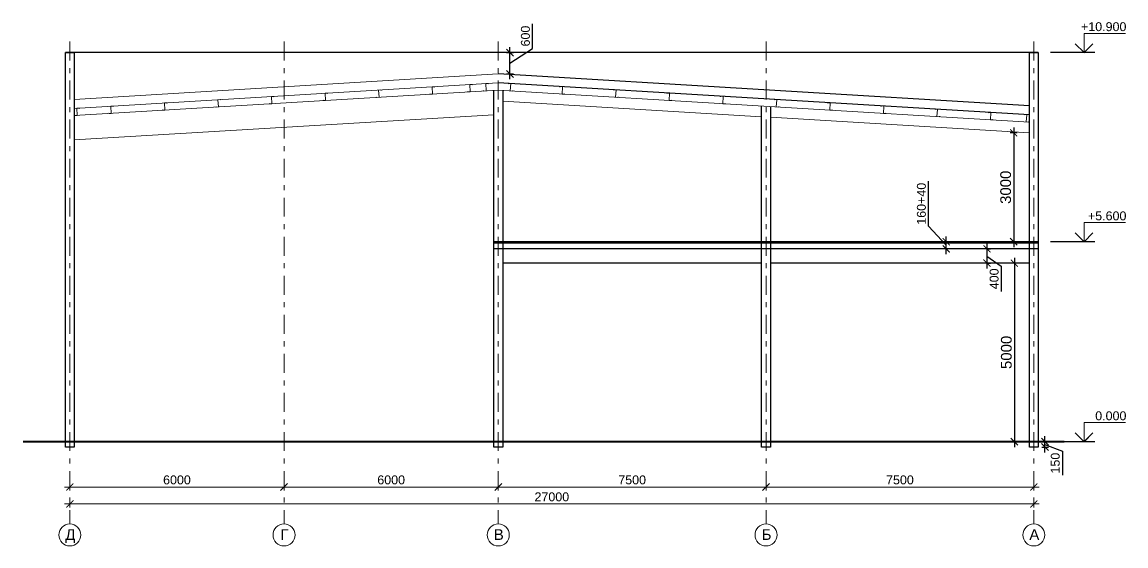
# Model space of a CAD drawing. Header units: millimetres. Extents: x -2648 to 2168491, y -277796 to 297800.
# Drawn here: x 145305 to 176223, y -7304 to 7369 of the extents above; entities that cross this region are included whole.
import ezdxf
from ezdxf.enums import TextEntityAlignment as Align

# ---------------------------------------------------------------- set-up
doc = ezdxf.new("R2010")
doc.units = ezdxf.units.MM
doc.linetypes.add('DIVIDE', pattern=[0])
doc.linetypes.add('Штрихштриховая', pattern=[1093.611073, 529.166651, -211.666656, 141.111112, -211.666656])
doc.layers.get('0').update_dxf_attribs({"lineweight": 0})
doc.layers.get('Defpoints').update_dxf_attribs({"color": 252})
doc.layers.add('Axes', color=1, linetype='Continuous')
for name, color, linetype, lineweight in [('Dimension', 162, 'Continuous', 25), ('Dimension axis', 152, 'Continuous', 0), ('я_12', 1, 'Continuous', 20)]:
    doc.layers.add(name, color=color, linetype=linetype, lineweight=lineweight)
doc.styles.add('SPDS', font='romans.shx', dxfattribs={"width": 0.8, "oblique": 10})
doc.styles.get("Standard").update_dxf_attribs({"font": 'arial.ttf'})
doc.dimstyles.new('ARKO_TICK', dxfattribs={"dimscale": 100, "dimtxt": 2, "dimasz": 2, "dimexe": 1, "dimexo": 1, "dimgap": 1, "dimtad": 1, "dimdec": 0, "dimzin": 0, "dimdsep": 46, "dimtxsty": 'SPDS', "dimblk": 'OBLIQUE', "dimcen": 2, "dimdle": 1.5, "dimclrd": 256, "dimclre": 256, "dimclrt": 256, "dimadec": 6, "dimazin": 0, "dimtfac": 1, "dimtdec": 0, "dimtix": 1, "dimtmove": 1, "dimatfit": 3, "dimfxl": 1, "dimfxlon": 1, "dimtolj": 1, "dimtzin": 0, "dimarcsym": 0})

# ---------------------------------------------------------------- blocks, each defined once
blk = doc.blocks.new('_ArchTick')
at = {"color": 0, "linetype": 'ByBlock', "const_width": 0.15}
blk.add_lwpolyline([(-0.5, -0.5), (0.5, 0.5)], dxfattribs=at)
blk = doc.blocks.new('*D237')
at = {"layer": 'Defpoints', "color": 0, "lineweight": -2, "ltscale": 100, "transparency": 16777216}
for p in [(146643, -5287), (173643, -5287), (146643, -6129)]:
    blk.add_point(p, dxfattribs=at)
at = {"layer": 'Dimension axis', "ltscale": 100, "transparency": 16777216}
for p, q in [((173793, -6129), (146493, -6129)), ((146643, -6029), (146643, -6229)), ((173643, -6029), (173643, -6229))]:
    blk.add_line(p, q, dxfattribs=at)
at = {"layer": 'Dimension axis', "ltscale": 100, "transparency": 16777216, "xscale": 200, "yscale": 200, "zscale": 200, "rotation": 180}
blk.add_blockref('_ArchTick', (146643, -6129), dxfattribs=at)
at = {"layer": 'Dimension axis', "ltscale": 100, "transparency": 16777216, "xscale": 200, "yscale": 200, "zscale": 200}
blk.add_blockref('_ArchTick', (173643, -6129), dxfattribs=at)
at = {"layer": 'Dimension axis', "ltscale": 100, "transparency": 16777216, "insert": (160143, -5931), "char_height": 300, "attachment_point": 5, "bg_fill": 3, "box_fill_scale": 1.1, "bg_fill_color": 256, "bg_fill_true_color": 13158600, "bg_fill_transparency": 0}
blk.add_mtext('\\A1;{\\H0.83333x;27000}', dxfattribs=at)
blk = doc.blocks.new('*D238')
at = {"layer": 'Defpoints', "color": 0, "lineweight": -2, "ltscale": 100, "transparency": 16777216}
for p in [(166143, -5287), (173643, -5287), (173643, -5654)]:
    blk.add_point(p, dxfattribs=at)
at = {"layer": 'Dimension axis', "ltscale": 100, "transparency": 16777216}
for p, q in [((166143, -5554), (166143, -5754)), ((173643, -5554), (173643, -5754)), ((165993, -5654), (173793, -5654))]:
    blk.add_line(p, q, dxfattribs=at)
at = {"layer": 'Dimension axis', "ltscale": 100, "transparency": 16777216, "xscale": 200, "yscale": 200, "zscale": 200, "rotation": 180}
blk.add_blockref('_ArchTick', (166143, -5654), dxfattribs=at)
at = {"layer": 'Dimension axis', "ltscale": 100, "transparency": 16777216, "xscale": 200, "yscale": 200, "zscale": 200}
blk.add_blockref('_ArchTick', (173643, -5654), dxfattribs=at)
at = {"layer": 'Dimension axis', "ltscale": 100, "transparency": 16777216, "insert": (169893, -5456), "char_height": 300, "attachment_point": 5, "bg_fill": 3, "box_fill_scale": 1.1, "bg_fill_color": 256, "bg_fill_true_color": 13158600, "bg_fill_transparency": 0}
blk.add_mtext('\\A1;{\\H0.83333x;7500}', dxfattribs=at)
blk = doc.blocks.new('*D239')
at = {"layer": 'Defpoints', "color": 0, "lineweight": -2, "ltscale": 100, "transparency": 16777216}
for p in [(158643, -5287), (166143, -5287), (166143, -5654)]:
    blk.add_point(p, dxfattribs=at)
at = {"layer": 'Dimension axis', "ltscale": 100, "transparency": 16777216}
for p, q in [((158643, -5554), (158643, -5754)), ((166143, -5554), (166143, -5754)), ((158493, -5654), (166293, -5654))]:
    blk.add_line(p, q, dxfattribs=at)
at = {"layer": 'Dimension axis', "ltscale": 100, "transparency": 16777216, "xscale": 200, "yscale": 200, "zscale": 200, "rotation": 180}
blk.add_blockref('_ArchTick', (158643, -5654), dxfattribs=at)
at = {"layer": 'Dimension axis', "ltscale": 100, "transparency": 16777216, "xscale": 200, "yscale": 200, "zscale": 200}
blk.add_blockref('_ArchTick', (166143, -5654), dxfattribs=at)
at = {"layer": 'Dimension axis', "ltscale": 100, "transparency": 16777216, "insert": (162393, -5456), "char_height": 300, "attachment_point": 5, "bg_fill": 3, "box_fill_scale": 1.1, "bg_fill_color": 256, "bg_fill_true_color": 13158600, "bg_fill_transparency": 0}
blk.add_mtext('\\A1;{\\H0.83333x;7500}', dxfattribs=at)
blk = doc.blocks.new('*D240')
at = {"layer": 'Defpoints', "color": 0, "lineweight": -2, "ltscale": 100, "transparency": 16777216}
for p in [(152643, -5287), (158643, -5287), (158643, -5654)]:
    blk.add_point(p, dxfattribs=at)
at = {"layer": 'Dimension axis', "ltscale": 100, "transparency": 16777216}
for p, q in [((152643, -5554), (152643, -5754)), ((158643, -5554), (158643, -5754)), ((152493, -5654), (158793, -5654))]:
    blk.add_line(p, q, dxfattribs=at)
at = {"layer": 'Dimension axis', "ltscale": 100, "transparency": 16777216, "xscale": 200, "yscale": 200, "zscale": 200, "rotation": 180}
blk.add_blockref('_ArchTick', (152643, -5654), dxfattribs=at)
at = {"layer": 'Dimension axis', "ltscale": 100, "transparency": 16777216, "xscale": 200, "yscale": 200, "zscale": 200}
blk.add_blockref('_ArchTick', (158643, -5654), dxfattribs=at)
at = {"layer": 'Dimension axis', "ltscale": 100, "transparency": 16777216, "insert": (155643, -5456), "char_height": 300, "attachment_point": 5, "bg_fill": 3, "box_fill_scale": 1.1, "bg_fill_color": 256, "bg_fill_true_color": 13158600, "bg_fill_transparency": 0}
blk.add_mtext('\\A1;{\\H0.83333x;6000}', dxfattribs=at)
blk = doc.blocks.new('*D241')
at = {"layer": 'Defpoints', "color": 0, "lineweight": -2, "ltscale": 100, "transparency": 16777216}
for p in [(146643, -5287), (152643, -5287), (152643, -5654)]:
    blk.add_point(p, dxfattribs=at)
at = {"layer": 'Dimension axis', "ltscale": 100, "transparency": 16777216}
for p, q in [((146643, -5554), (146643, -5754)), ((152643, -5554), (152643, -5754)), ((146493, -5654), (152793, -5654))]:
    blk.add_line(p, q, dxfattribs=at)
at = {"layer": 'Dimension axis', "ltscale": 100, "transparency": 16777216, "xscale": 200, "yscale": 200, "zscale": 200, "rotation": 180}
blk.add_blockref('_ArchTick', (146643, -5654), dxfattribs=at)
at = {"layer": 'Dimension axis', "ltscale": 100, "transparency": 16777216, "xscale": 200, "yscale": 200, "zscale": 200}
blk.add_blockref('_ArchTick', (152643, -5654), dxfattribs=at)
at = {"layer": 'Dimension axis', "ltscale": 100, "transparency": 16777216, "insert": (149643, -5456), "char_height": 300, "attachment_point": 5, "bg_fill": 3, "box_fill_scale": 1.1, "bg_fill_color": 256, "bg_fill_true_color": 13158600, "bg_fill_transparency": 0}
blk.add_mtext('\\A1;{\\H0.83333x;6000}', dxfattribs=at)
blk = doc.blocks.new('Axis CS')
at = {"layer": 'я_12', "linetype": 'Штрихштриховая'}
blk.add_line((0, 13511), (0, 0), dxfattribs=at)
at = {"layer": 'я_12', "linetype": 'Continuous', "ltscale": 5}
blk.add_circle((0, -308), 308, dxfattribs=at)
blk = doc.blocks.new('Elevation')
for p, q in [((0, 0), (0, 538)), ((0, 538), (1161, 538)), ((0, 0), (-247, 247)), ((0, 0), (247, 247))]:
    blk.add_line(p, q)
at = {"lineweight": -2, "ltscale": 100}
blk.add_line((304, 0), (-940, 0), dxfattribs=at)
at = {"lineweight": -2, "ltscale": 100, "const_width": 30}
blk.add_lwpolyline([(-247, 247), (0, 0), (247, 247)], dxfattribs=at)
blk = doc.blocks.new('*D242')
at = {"layer": 'Defpoints', "color": 0, "lineweight": -2, "ltscale": 100, "transparency": 16777216}
for p in [(158643, 6515), (158971, 6515), (158643, 5915)]:
    blk.add_point(p, dxfattribs=at)
at = {"layer": 'Dimension', "ltscale": 100, "transparency": 16777216}
for p, q in [((159602, 6631), (159602, 7324)), ((158871, 6515), (159071, 6515)), ((158971, 5765), (158971, 6665)), ((158971, 6215), (159602, 6631)), ((158871, 5915), (159071, 5915))]:
    blk.add_line(p, q, dxfattribs=at)
at = {"layer": 'Dimension', "ltscale": 100, "transparency": 16777216, "xscale": 200, "yscale": 200, "zscale": 200}
for p, rotation in [((158971, 6515), 90), ((158971, 5915), 270)]:
    blk.add_blockref('_ArchTick', p, dxfattribs=dict(at, rotation=rotation))
at = {"layer": 'Dimension', "ltscale": 100, "transparency": 16777216, "insert": (159404, 6977), "char_height": 250, "attachment_point": 5, "rotation": 90, "bg_fill": 3, "box_fill_scale": 1.1, "bg_fill_color": 256, "bg_fill_true_color": 13158600, "bg_fill_transparency": 0}
blk.add_mtext('\\A1;600', dxfattribs=at)
blk = doc.blocks.new('*D243')
at = {"layer": 'Defpoints', "color": 0, "lineweight": -2, "ltscale": 100, "transparency": 16777216}
for p in [(173518, 4266), (173079, 1216), (173518, 1216)]:
    blk.add_point(p, dxfattribs=at)
at = {"layer": 'Dimension', "ltscale": 100, "transparency": 16777216}
for p, q in [((173079, 4416), (173079, 1066)), ((173179, 4266), (172979, 4266)), ((173179, 1216), (172979, 1216))]:
    blk.add_line(p, q, dxfattribs=at)
at = {"layer": 'Dimension', "ltscale": 100, "transparency": 16777216, "xscale": 200, "yscale": 200, "zscale": 200}
for p, rotation in [((173079, 4266), 90), ((173079, 1216), 270)]:
    blk.add_blockref('_ArchTick', p, dxfattribs=dict(at, rotation=rotation))
at = {"layer": 'Dimension', "ltscale": 100, "transparency": 16777216, "insert": (172856, 2741), "char_height": 300, "attachment_point": 5, "rotation": 90, "bg_fill": 3, "box_fill_scale": 1.1, "bg_fill_color": 256, "bg_fill_true_color": 13158600, "bg_fill_transparency": 0}
blk.add_mtext('\\A1;3000', dxfattribs=at)
blk = doc.blocks.new('*D244')
at = {"layer": 'Defpoints', "color": 0, "lineweight": -2, "ltscale": 100, "transparency": 16777216}
for p in [(173518, 616), (173098, -4384), (173518, -4384)]:
    blk.add_point(p, dxfattribs=at)
at = {"layer": 'Dimension', "ltscale": 100, "transparency": 16777216}
for p, q in [((173098, 766), (173098, -4534)), ((173198, 616), (172998, 616)), ((173198, -4384), (172998, -4384))]:
    blk.add_line(p, q, dxfattribs=at)
at = {"layer": 'Dimension', "ltscale": 100, "transparency": 16777216, "xscale": 200, "yscale": 200, "zscale": 200}
for p, rotation in [((173098, 616), 90), ((173098, -4384), 270)]:
    blk.add_blockref('_ArchTick', p, dxfattribs=dict(at, rotation=rotation))
at = {"layer": 'Dimension', "ltscale": 100, "transparency": 16777216, "insert": (172875, -1884), "char_height": 300, "attachment_point": 5, "rotation": 90, "bg_fill": 3, "box_fill_scale": 1.1, "bg_fill_color": 256, "bg_fill_true_color": 13158600, "bg_fill_transparency": 0}
blk.add_mtext('\\A1;5000', dxfattribs=at)
blk = doc.blocks.new('*D245')
at = {"layer": 'Defpoints', "color": 0, "lineweight": -2, "ltscale": 100, "transparency": 16777216}
blk.add_point((172319, 1016), dxfattribs=at)
at = {"layer": 'Dimension', "ltscale": 100, "transparency": 16777216}
for p, q in [((172331, 1166), (172331, 466)), ((172331, 1016), (172431, 1016)), ((172331, 816), (172731, 528)), ((172331, 616), (172431, 616)), ((172731, 528), (172731, -174))]:
    blk.add_line(p, q, dxfattribs=at)
at = {"layer": 'Dimension', "ltscale": 100, "transparency": 16777216, "xscale": 200, "yscale": 200, "zscale": 200, "rotation": 90}
blk.add_blockref('_ArchTick', (172331, 1016), dxfattribs=at)
at = {"layer": 'Dimension', "ltscale": 100, "transparency": 16777216, "insert": (172533, 177), "char_height": 250, "attachment_point": 5, "rotation": 90, "bg_fill": 3, "box_fill_scale": 1.1, "bg_fill_color": 256, "bg_fill_true_color": 13158600, "bg_fill_transparency": 0}
blk.add_mtext('\\A1;400', dxfattribs=at)
at = {"layer": 'Defpoints', "color": 0, "lineweight": -2, "ltscale": 100, "transparency": 16777216}
for p in [(172319, 616), (172331, 616)]:
    blk.add_point(p, dxfattribs=at)
at = {"layer": 'Dimension', "ltscale": 100, "transparency": 16777216, "xscale": 200, "yscale": 200, "zscale": 200, "rotation": 270}
blk.add_blockref('_ArchTick', (172331, 616), dxfattribs=at)
blk = doc.blocks.new('*D246')
at = {"layer": 'Defpoints', "color": 0, "lineweight": -2, "ltscale": 100, "transparency": 16777216}
for p in [(171191, 1216), (171191, 1016), (172326, 1216)]:
    blk.add_point(p, dxfattribs=at)
at = {"layer": 'Dimension', "ltscale": 100, "transparency": 16777216}
for p, q in [((170693, 1650), (170693, 2910)), ((171191, 1116), (170693, 1650)), ((171191, 866), (171191, 1366)), ((171291, 1216), (171091, 1216)), ((171191, 1016), (171091, 1016))]:
    blk.add_line(p, q, dxfattribs=at)
at = {"layer": 'Dimension', "ltscale": 100, "transparency": 16777216, "xscale": 200, "yscale": 200, "zscale": 200}
for p, rotation in [((171191, 1216), 90), ((171191, 1016), 270)]:
    blk.add_blockref('_ArchTick', p, dxfattribs=dict(at, rotation=rotation))
at = {"layer": 'Dimension', "ltscale": 100, "transparency": 16777216, "insert": (170495, 2280), "char_height": 250, "attachment_point": 5, "rotation": 90, "bg_fill": 3, "box_fill_scale": 1.1, "bg_fill_color": 256, "bg_fill_true_color": 13158600, "bg_fill_transparency": 0}
blk.add_mtext('\\A1;160+40', dxfattribs=at)
blk = doc.blocks.new('*D247')
at = {"layer": 'Defpoints', "color": 0, "lineweight": -2, "ltscale": 100, "transparency": 16777216}
for p in [(173768, -4384), (173768, -4534), (173956, -4384)]:
    blk.add_point(p, dxfattribs=at)
at = {"layer": 'Dimension', "ltscale": 100, "transparency": 16777216}
for p, q in [((173956, -4684), (173956, -4234)), ((173868, -4384), (174056, -4384)), ((173868, -4534), (174056, -4534)), ((173956, -4459), (174443, -4651)), ((174443, -4651), (174443, -5319))]:
    blk.add_line(p, q, dxfattribs=at)
at = {"layer": 'Dimension', "ltscale": 100, "transparency": 16777216, "xscale": 200, "yscale": 200, "zscale": 200, "rotation": 90}
blk.add_blockref('_ArchTick', (173956, -4384), dxfattribs=at)
at = {"layer": 'Dimension', "ltscale": 100, "transparency": 16777216, "insert": (174245, -4985), "char_height": 250, "attachment_point": 5, "rotation": 90, "bg_fill": 3, "box_fill_scale": 1.1, "bg_fill_color": 256, "bg_fill_true_color": 13158600, "bg_fill_transparency": 0}
blk.add_mtext('\\A1;150', dxfattribs=at)
at = {"layer": 'Dimension', "ltscale": 100, "transparency": 16777216, "xscale": 200, "yscale": 200, "zscale": 200, "rotation": 270}
blk.add_blockref('_ArchTick', (173956, -4534), dxfattribs=at)

msp = doc.modelspace()

# ---------------------------------------------------------------- linework, layer by layer
at = {"lineweight": -2, "ltscale": 100}
for p, q in [((173767.7, 6514.9), (146517.7, 6514.9)), ((173517.7, 5022.5), (158642.7, 5915)), ((173517.7, 4772.5), (158642.7, 5665)), ((173767.7, 1215.6), (158517.7, 1215.6)), ((166017.7, 615.6), (158767.7, 615.6)), ((173517.7, 615.6), (166267.7, 615.6))]:
    msp.add_line(p, q, dxfattribs=at)
at = {"linetype": 'DIVIDE'}
for p, q in [((158642.7, 5915), (146767.7, 5202.5)), ((158642.7, 5665), (146767.7, 4952.5))]:
    msp.add_line(p, q, dxfattribs=at)
at = {"linetype": 'Continuous'}
for p, q in [((157842.7, 5617), (157906, 5620.8)), ((157854.8, 5414.3), (157842.7, 5617)), ((157906, 5620.8), (157917, 5609.1)), ((158292.7, 5644), (158356, 5647.8)), ((158304.8, 5441.3), (158292.7, 5644)), ((158356, 5647.8), (158367, 5636.1)), ((158929.3, 5647.7), (158918.3, 5636.1)), ((158992.7, 5643.9), (158929.3, 5647.7)), ((158980.5, 5441.3), (158992.7, 5643.9)), ((146767.7, 4749.1), (158642.7, 5459.7)), ((152292.7, 5284), (152356, 5287.8)), ((152304.8, 5081.3), (152292.7, 5284)), ((152356, 5287.8), (152367, 5276.1)), ((153792.7, 5374), (153856, 5377.8)), ((153804.8, 5171.3), (153792.7, 5374)), ((153856, 5377.8), (153867, 5366.1)), ((155230.4, 5269.1), (155241.4, 5257.5)), ((155241.4, 5257.5), (155304.8, 5261.3)), ((155292.7, 5464), (155356, 5467.8)), ((155304.8, 5261.3), (155292.7, 5464)), ((155356, 5467.8), (155367, 5456.1)), ((156730.4, 5359.1), (156741.4, 5347.5)), ((156741.4, 5347.5), (156804.8, 5351.3)), ((156792.7, 5554), (156856, 5557.8)), ((156804.8, 5351.3), (156792.7, 5554)), ((156856, 5557.8), (156867, 5546.1)), ((157780.4, 5422.1), (157791.4, 5410.5)), ((157791.4, 5410.5), (157854.8, 5414.3)), ((158230.4, 5449.1), (158241.4, 5437.5)), ((158241.4, 5437.5), (158304.8, 5441.3)), ((173517.7, 4566.2), (158642.7, 5459.7)), ((159043.8, 5437.4), (158980.5, 5441.3)), ((159054.8, 5449.1), (159043.8, 5437.4)), ((160379.3, 5560.4), (160368.3, 5548.8)), ((160442.7, 5556.6), (160379.3, 5560.4)), ((160430.5, 5354), (160442.7, 5556.6)), ((160493.8, 5350.2), (160430.5, 5354)), ((160504.8, 5361.8), (160493.8, 5350.2)), ((161879.3, 5470.1), (161868.3, 5458.5)), ((161942.7, 5466.3), (161879.3, 5470.1)), ((161930.5, 5263.7), (161942.7, 5466.3)), ((161993.8, 5259.9), (161930.5, 5263.7)), ((162004.8, 5271.5), (161993.8, 5259.9)), ((163379.3, 5379.8), (163368.3, 5368.2)), ((163442.7, 5376), (163379.3, 5379.8)), ((163430.5, 5173.4), (163442.7, 5376)), ((164879.3, 5289.5), (164868.3, 5277.9)), ((164942.7, 5285.7), (164879.3, 5289.5)), ((164930.5, 5083.1), (164942.7, 5285.7)), ((146838.3, 4956.7), (146901.7, 4960.5)), ((146850.4, 4754.1), (146838.3, 4956.7)), ((146901.7, 4960.5), (146912.7, 4948.9)), ((147792.7, 5014), (147856, 5017.8)), ((147804.8, 4811.3), (147792.7, 5014)), ((147856, 5017.8), (147867, 5006.1)), ((149292.7, 5104), (149356, 5107.8)), ((149304.8, 4901.3), (149292.7, 5104)), ((149356, 5107.8), (149367, 5096.1)), ((150730.4, 4999.1), (150741.4, 4987.5)), ((150741.4, 4987.5), (150804.8, 4991.3)), ((150792.7, 5194), (150856, 5197.8)), ((150804.8, 4991.3), (150792.7, 5194)), ((150856, 5197.8), (150867, 5186.1)), ((152230.4, 5089.1), (152241.4, 5077.5)), ((152241.4, 5077.5), (152304.8, 5081.3)), ((153730.4, 5179.1), (153741.4, 5167.5)), ((153741.4, 5167.5), (153804.8, 5171.3)), ((166017.7, 4716.7), (158767.7, 5152.2)), ((163493.8, 5169.6), (163430.5, 5173.4)), ((163504.8, 5181.2), (163493.8, 5169.6)), ((164993.8, 5079.3), (164930.5, 5083.1)), ((165004.8, 5090.9), (164993.8, 5079.3)), ((166379.3, 5199.2), (166368.3, 5187.6)), ((166442.7, 5195.4), (166379.3, 5199.2)), ((166430.5, 4992.8), (166442.7, 5195.4)), ((166493.8, 4989), (166430.5, 4992.8)), ((166504.8, 5000.6), (166493.8, 4989)), ((167879.3, 5108.9), (167868.3, 5097.3)), ((167942.7, 5105.1), (167879.3, 5108.9)), ((167930.5, 4902.5), (167942.7, 5105.1)), ((169379.3, 5018.7), (169368.3, 5007)), ((169442.7, 5014.8), (169379.3, 5018.7)), ((169430.5, 4812.2), (169442.7, 5014.8)), ((146767.7, 4071.3), (158517.7, 4774.4)), ((146776, 4761.9), (146787, 4750.3)), ((146787, 4750.3), (146850.4, 4754.1)), ((147730.4, 4819.1), (147741.4, 4807.5)), ((147741.4, 4807.5), (147804.8, 4811.3)), ((149230.4, 4909.1), (149241.4, 4897.5)), ((149241.4, 4897.5), (149304.8, 4901.3)), ((173517.7, 4266.2), (166267.7, 4701.7)), ((167993.8, 4898.7), (167930.5, 4902.5)), ((168004.8, 4910.3), (167993.8, 4898.7)), ((169493.8, 4808.4), (169430.5, 4812.2)), ((169504.8, 4820), (169493.8, 4808.4)), ((170879.3, 4928.4), (170868.3, 4916.7)), ((170942.7, 4924.5), (170879.3, 4928.4)), ((170930.5, 4721.9), (170942.7, 4924.5)), ((170993.8, 4718.1), (170930.5, 4721.9)), ((171004.8, 4729.7), (170993.8, 4718.1)), ((172379.3, 4838.1), (172368.3, 4826.4)), ((172442.7, 4834.2), (172379.3, 4838.1)), ((172430.5, 4631.6), (172442.7, 4834.2)), ((172504.8, 4639.4), (172493.8, 4627.8)), ((173379.5, 4778.1), (173368.5, 4766.4)), ((173442.9, 4774.2), (173379.5, 4778.1)), ((173430.7, 4571.6), (173442.9, 4774.2)), ((172493.8, 4627.8), (172430.5, 4631.6)), ((173494.1, 4567.8), (173430.7, 4571.6)), ((173505.1, 4579.4), (173494.1, 4567.8))]:
    msp.add_line(p, q, dxfattribs=at)
at = {"lineweight": -2, "ltscale": 100}
for points in [[(146517.7, 6514.9), (146767.7, 6514.9), (146767.7, -4534.4), (146517.7, -4534.4)], [(173517.7, 6514.9), (173767.7, 6514.9), (173767.7, -4534.4), (173517.7, -4534.4)]]:
    msp.add_lwpolyline(points, close=True, dxfattribs=at)
for points in [[(158767.7, 5452.2), (158767.7, -4534.4), (158517.7, -4534.4), (158517.7, 5452.2)], [(166267.7, 5001.7), (166267.7, -4534.4), (166017.7, -4534.4), (166017.7, 5016.7)]]:
    msp.add_lwpolyline(points, dxfattribs=at)
at = {"lineweight": -2, "ltscale": 100, "const_width": 50}
msp.add_lwpolyline([(145330.4, -4384.4), (174496, -4384.4)], dxfattribs=at)

# ---------------------------------------------------------------- block references
at = {"lineweight": -2}
for p in [(175049.1, 6514.9), (175049.1, 1215.6), (175049.1, -4384.4)]:
    msp.add_blockref('Elevation', p, dxfattribs=at)

# ---------------------------------------------------------------- texts
for s, p in [('+10.900', (176236.5, 7115.1)), ('+5.600', (176236.5, 1815.8)), ('0.000', (176236.5, -3784.2))]:
    msp.add_text(s, height=250).set_placement(p, align=Align.RIGHT)
at = {"layer": 'Axes'}
for s, p in [('Д', (146657.5, -7136.2)), ('Г', (152657.5, -7136.2)), ('В', (158657.5, -7136.2)), ('Б', (166157.5, -7136.2)), ('А', (173657.5, -7136.2))]:
    msp.add_text(s, height=300, dxfattribs=at).set_placement(p, align=Align.CENTER)

# ---------------------------------------------------------------- dimensions: what is measured, and where the dimension line sits
at = {"layer": 'Dimension axis', "ltscale": 100}
dim = msp.add_linear_dim(base=(146642.7, -6129.1), p1=(173642.7, -5287.1), p2=(146642.7, -5287.1), angle=180, text='{\\H0.83333x;<>}', dimstyle='ARKO_TICK', override={"dimtxt": 3, "dimgap": 0.7, "dimtxsty": 'Standard', "dimblk1": 'ArchTick', "dimblk2": 'ArchTick', "dimsah": 1, "dimtmove": 0, "dimtfill": 1, "dimlwd": 65535, "dimlwe": 65535, "dimarcsym": 2}, dxfattribs=at)
dim.commit()
dim.dimension.update_dxf_attribs({"geometry": '*D237', "text_midpoint": (160142.7, -6129.1), "dimtype": 160})

# ---------------------------------------------------------------- next in the draw order: dimensions: what is measured, and where the dimension line sits
dim = msp.add_linear_dim(base=(173642.7, -5653.7), p1=(166142.7, -5287.1), p2=(173642.7, -5287.1), angle=180, text='{\\H0.83333x;<>}', dimstyle='ARKO_TICK', override={"dimtxt": 3, "dimgap": 0.7, "dimtxsty": 'Standard', "dimblk1": 'ArchTick', "dimblk2": 'ArchTick', "dimsah": 1, "dimtfill": 1, "dimlwd": 65535, "dimlwe": 65535, "dimarcsym": 2}, dxfattribs=at)
dim.commit()
dim.dimension.update_dxf_attribs({"geometry": '*D238', "text_midpoint": (169892.7, -5456.1)})

# ---------------------------------------------------------------- next in the draw order: block references
at = {"layer": 'Axes', "lineweight": -2}
msp.add_blockref('Axis CS', (173642.7, -6688.5), dxfattribs=at)

# ---------------------------------------------------------------- next in the draw order: dimensions: what is measured, and where the dimension line sits
at = {"layer": 'Dimension axis', "ltscale": 100}
dim = msp.add_linear_dim(base=(166142.7, -5653.7), p1=(158642.7, -5287.1), p2=(166142.7, -5287.1), angle=180, text='{\\H0.83333x;<>}', dimstyle='ARKO_TICK', override={"dimtxt": 3, "dimgap": 0.7, "dimtxsty": 'Standard', "dimblk1": 'ArchTick', "dimblk2": 'ArchTick', "dimsah": 1, "dimtfill": 1, "dimlwd": 65535, "dimlwe": 65535, "dimarcsym": 2}, dxfattribs=at)
dim.commit()
dim.dimension.update_dxf_attribs({"geometry": '*D239', "text_midpoint": (162392.7, -5456.1)})

# ---------------------------------------------------------------- next in the draw order: block references
at = {"layer": 'Axes', "lineweight": -2}
msp.add_blockref('Axis CS', (166142.7, -6688.5), dxfattribs=at)

# ---------------------------------------------------------------- next in the draw order: dimensions: what is measured, and where the dimension line sits
at = {"layer": 'Dimension', "ltscale": 100}
dim = msp.add_linear_dim(base=(173079.4, 1215.6), p1=(173517.7, 4266.2), p2=(173517.7, 1215.6), angle=90, text='3000', dimstyle='ARKO_TICK', override={"dimtxt": 3, "dimgap": 0.7, "dimtxsty": 'Standard', "dimblk1": 'ArchTick', "dimblk2": 'ArchTick', "dimsah": 1, "dimtfill": 1, "dimlwd": 65535, "dimlwe": 65535, "dimarcsym": 2}, dxfattribs=at)
dim.commit()
dim.dimension.update_dxf_attribs({"geometry": '*D243', "text_midpoint": (172856.1, 2740.9)})
dim = msp.add_linear_dim(base=(173098.2, -4384.4), p1=(173517.7, 615.6), p2=(173517.7, -4384.4), angle=90, dimstyle='ARKO_TICK', override={"dimtxt": 3, "dimgap": 0.7, "dimtxsty": 'Standard', "dimblk1": 'ArchTick', "dimblk2": 'ArchTick', "dimsah": 1, "dimtfill": 1, "dimlwd": 65535, "dimlwe": 65535, "dimarcsym": 2}, dxfattribs=at)
dim.commit()
dim.dimension.update_dxf_attribs({"geometry": '*D244', "text_midpoint": (172875.1, -1884.4)})
dim = msp.add_linear_dim(base=(173955.7, -4384.4), p1=(173767.7, -4534.4), p2=(173767.7, -4384.4), angle=90, dimstyle='ARKO_TICK', override={"dimtxt": 2.5, "dimgap": 0.7, "dimtxsty": 'Standard', "dimblk1": 'ArchTick', "dimblk2": 'ArchTick', "dimsah": 1, "dimtfill": 1, "dimlwd": 65535, "dimlwe": 65535, "dimarcsym": 2}, dxfattribs=at)
dim.commit()
dim.dimension.update_dxf_attribs({"geometry": '*D247', "text_midpoint": (174443, -4720.8), "dimtype": 160})
at = {"layer": 'Dimension axis', "ltscale": 100}
dim = msp.add_linear_dim(base=(158642.7, -5653.7), p1=(152642.7, -5287.1), p2=(158642.7, -5287.1), angle=180, text='{\\H0.83333x;<>}', dimstyle='ARKO_TICK', override={"dimtxt": 3, "dimgap": 0.7, "dimtxsty": 'Standard', "dimblk1": 'ArchTick', "dimblk2": 'ArchTick', "dimsah": 1, "dimtfill": 1, "dimlwd": 65535, "dimlwe": 65535, "dimarcsym": 2}, dxfattribs=at)
dim.commit()
dim.dimension.update_dxf_attribs({"geometry": '*D240', "text_midpoint": (155642.7, -5456.1)})

# ---------------------------------------------------------------- next in the draw order: linework, layer by layer
at = {"lineweight": -2, "ltscale": 100}
for p, q in [((173767.7, 1175.6), (158517.7, 1175.6)), ((173767.7, 1015.6), (158517.7, 1015.6))]:
    msp.add_line(p, q, dxfattribs=at)

# ---------------------------------------------------------------- next in the draw order: block references
at = {"layer": 'Axes', "lineweight": -2}
msp.add_blockref('Axis CS', (158642.7, -6688.5), dxfattribs=at)

# ---------------------------------------------------------------- next in the draw order: dimensions: what is measured, and where the dimension line sits
at = {"layer": 'Dimension axis', "ltscale": 100}
dim = msp.add_linear_dim(base=(152642.7, -5653.7), p1=(146642.7, -5287.1), p2=(152642.7, -5287.1), angle=180, text='{\\H0.83333x;<>}', dimstyle='ARKO_TICK', override={"dimtxt": 3, "dimgap": 0.7, "dimtxsty": 'Standard', "dimblk1": 'ArchTick', "dimblk2": 'ArchTick', "dimsah": 1, "dimtfill": 1, "dimlwd": 65535, "dimlwe": 65535, "dimarcsym": 2}, dxfattribs=at)
dim.commit()
dim.dimension.update_dxf_attribs({"geometry": '*D241', "text_midpoint": (149642.7, -5456.1)})

# ---------------------------------------------------------------- next in the draw order: block references
at = {"layer": 'Axes', "lineweight": -2}
for p in [(146642.7, -6688.5), (152642.7, -6688.5)]:
    msp.add_blockref('Axis CS', p, dxfattribs=at)

# ---------------------------------------------------------------- next in the draw order: dimensions: what is measured, and where the dimension line sits
at = {"layer": 'Dimension', "ltscale": 100}
for base, p1, p2, picture, middle in [((158971.4, 6514.9), (158642.7, 5915), (158642.7, 6514.9), '*D242', (159601.8, 6700.9)), ((172331, 615.6), (172318.9, 1015.6), (172318.9, 615.6), '*D245', (172731, 457.8))]:
    dim = msp.add_linear_dim(base=base, p1=p1, p2=p2, angle=90, dimstyle='ARKO_TICK', override={"dimtxt": 2.5, "dimgap": 0.7, "dimtxsty": 'Standard', "dimblk1": 'ArchTick', "dimblk2": 'ArchTick', "dimsah": 1, "dimtfill": 1, "dimlwd": 65535, "dimlwe": 65535, "dimarcsym": 2}, dxfattribs=at)
    dim.commit()
    dim.dimension.update_dxf_attribs({"geometry": picture, "text_midpoint": middle, "dimtype": 160})

# ---------------------------------------------------------------- next in the draw order: dimensions: what is measured, and where the dimension line sits
dim = msp.add_linear_dim(base=(171191, 1215.6), p1=(171191, 1015.6), p2=(172325.7, 1215.6), angle=90, text='160+40', dimstyle='ARKO_TICK', override={"dimtxt": 2.5, "dimgap": 0.7, "dimtxsty": 'Standard', "dimblk1": 'ArchTick', "dimblk2": 'ArchTick', "dimsah": 1, "dimtfill": 1, "dimlwd": 65535, "dimlwe": 65535, "dimarcsym": 2}, dxfattribs=at)
dim.commit()
dim.dimension.update_dxf_attribs({"geometry": '*D246', "text_midpoint": (170692.5, 1720.1), "dimtype": 160})

doc.saveas('drawing.dxf')
